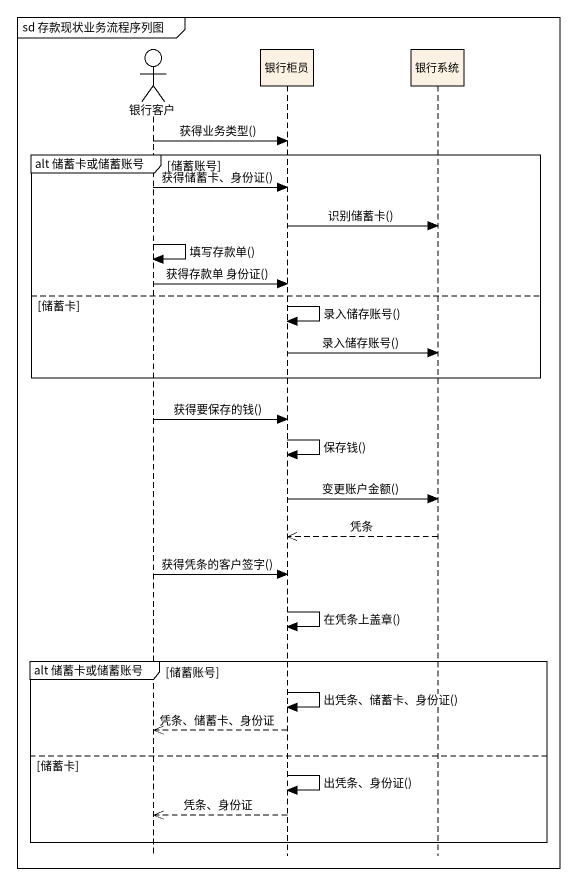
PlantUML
@startuml
mainframe sd 存款现状业务流程序列图
hide footbox
actor 银行客户
participant 银行柜员
participant 银行系统

银行客户 -> 银行柜员 : 获得业务类型()
group alt 储蓄卡或储蓄账号 [储蓄账号]
  银行客户 -> 银行柜员 : 获得储蓄卡、身份证()
  银行柜员 -> 银行系统 : 识别储蓄卡()
  银行客户 -> 银行客户 : 填写存款单()
  银行客户 -> 银行柜员 : 获得存款单 身份证()
else 储蓄卡
  银行柜员 -> 银行柜员 : 录入储存账号()
  银行柜员 -> 银行系统 : 录入储存账号()
end
银行客户 -> 银行柜员 : 获得要保存的钱()
银行柜员 -> 银行柜员 : 保存钱()
银行柜员 -> 银行系统 : 变更账户金额()
银行系统 -->> 银行柜员 : 凭条
银行客户 -> 银行柜员 : 获得凭条的客户签字()
银行柜员 -> 银行柜员 : 在凭条上盖章()
group alt 储蓄卡或储蓄账号 [储蓄账号]
  银行柜员 -> 银行柜员 : 出凭条、储蓄卡、身份证()
  银行柜员 -->> 银行客户 : 凭条、储蓄卡、身份证
else 储蓄卡
  银行柜员 -> 银行柜员 : 出凭条、身份证()
  银行柜员 -->> 银行客户 : 凭条、身份证
end
@enduml
